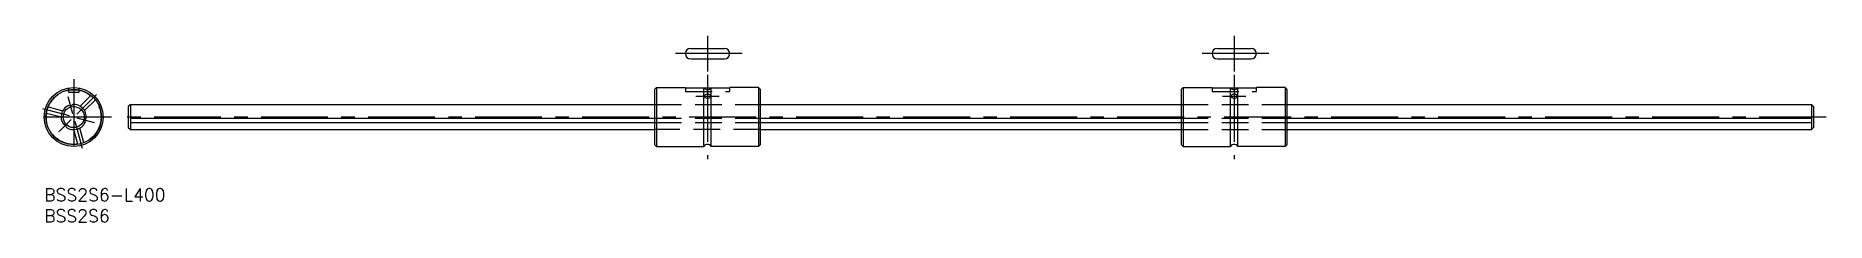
# Model space of a CAD drawing. Extents: x -2 to 423, y -8 to 36.
import ezdxf

# ---------------------------------------------------------------- set-up
doc = ezdxf.new("R2010")
doc.units = 0
doc.header["$LTSCALE"] = 0.5
doc.linetypes.add('CENTER', pattern=[50.8, 31.75, -6.35, 6.35, -6.35])
doc.linetypes.add('DASHED', pattern=[19.05, 12.7, -6.35])
for name, color, linetype in [('MSM_CENTER', 1, 'CENTER'), ('MSM_CONTINUOUS', 7, 'CONTINUOUS'), ('MSM_DASHED', 4, 'DASHED'), ('MSM_PART_NUMBER', 7, 'CONTINUOUS')]:
    doc.layers.add(name, color=color, linetype=linetype)
doc.styles.get("Standard").update_dxf_attribs({"font": 'txt.shx', "height": 3, "bigfont": 'bigfont.shx'})

# ---------------------------------------------------------------- blocks, each defined once
blk = doc.blocks.new('*U2')
at = {"layer": 'MSM_PART_NUMBER'}
blk.add_text('BSS2S6-L400', height=3, dxfattribs=at).set_placement((0, -3))
blk = doc.blocks.new('*U3')
at = {"layer": 'MSM_PART_NUMBER'}
blk.add_text('BSS2S6', height=3, dxfattribs=at).set_placement((0, -8))

msp = doc.modelspace()

# ---------------------------------------------------------------- linework, layer by layer
at = {"layer": 'MSM_CENTER'}
for p, q in [((157.44, 36.31), (157.44, 27.81)), ((282.44, 36.31), (282.44, 27.81)), ((165.69, 32.06), (149.19, 32.06)), ((290.69, 32.06), (274.19, 32.06)), ((7, 26), (7, 8)), ((157.44, 27), (157.44, 7)), ((282.44, 27), (282.44, 7)), ((6.79, 17.77), (5.71, 21.83)), ((7.71, 17.71), (12.39, 22.39)), ((154.69, 21.95), (160.19, 21.95)), ((279.69, 21.95), (285.19, 21.95)), ((16, 17), (-2, 17)), ((6.03, 17.26), (-0.36, 18.97)), ((422.94, 17), (17.94, 17)), ((6.43, 16.43), (3.46, 13.46)), ((7.26, 16.03), (8.97, 9.64)), ((7.77, 16.79), (11.83, 15.71))]:
    msp.add_line(p, q, dxfattribs=at)
at = {"layer": 'MSM_CONTINUOUS'}
for p, q in [((153.44, 33.31), (161.44, 33.31)), ((153.44, 30.81), (161.44, 30.81)), ((278.44, 33.31), (286.44, 33.31)), ((278.44, 30.81), (286.44, 30.81)), ((145.34, 24), (144.94, 23.6)), ((144.94, 10.4), (144.94, 23.6)), ((145.34, 24), (145.34, 10)), ((145.34, 24), (152.19, 24)), ((152.19, 24), (152.19, 23.89)), ((162.69, 23.89), (152.19, 23.89)), ((156.59, 10), (156.59, 23.89)), ((158.29, 10), (158.29, 23.89)), ((169.54, 24), (162.69, 24)), ((162.69, 23.89), (162.69, 24)), ((169.54, 24), (169.54, 10)), ((169.54, 24), (169.94, 23.6)), ((169.94, 23.6), (169.94, 10.4)), ((270.34, 24), (269.94, 23.6)), ((269.94, 10.4), (269.94, 23.6)), ((270.34, 24), (270.34, 10)), ((270.34, 24), (277.19, 24)), ((277.19, 24), (277.19, 23.89)), ((287.69, 23.89), (277.19, 23.89)), ((281.59, 10), (281.59, 23.89)), ((283.29, 10), (283.29, 23.89)), ((294.54, 24), (287.69, 24)), ((287.69, 23.89), (287.69, 24)), ((294.54, 24), (294.94, 23.6)), ((294.54, 24), (294.54, 10)), ((294.94, 23.6), (294.94, 10.4)), ((20.44, 20), (19.94, 19.5)), ((19.94, 19.5), (19.94, 14.5)), ((20.44, 20), (144.94, 20)), ((20.44, 20), (20.44, 14)), ((169.94, 20), (269.94, 20)), ((294.94, 20), (419.44, 20)), ((419.44, 20), (419.94, 19.5)), ((419.44, 20), (419.44, 14)), ((419.94, 19.5), (419.94, 14.5)), ((19.94, 14.5), (20.44, 14)), ((20.44, 16.75), (144.94, 16.75)), ((20.44, 15.72), (144.94, 15.72)), ((20.44, 14), (144.94, 14)), ((169.94, 16.75), (269.94, 16.75)), ((169.94, 15.72), (269.94, 15.72)), ((169.94, 14), (269.94, 14)), ((294.94, 16.75), (419.44, 16.75)), ((294.94, 15.72), (419.44, 15.72)), ((294.94, 14), (419.44, 14)), ((419.94, 14.5), (419.44, 14)), ((145.34, 10), (144.94, 10.4)), ((145.34, 10), (156.59, 10)), ((169.54, 10), (158.29, 10)), ((169.54, 10), (169.94, 10.4)), ((270.34, 10), (269.94, 10.4)), ((270.34, 10), (281.59, 10)), ((294.54, 10), (283.29, 10)), ((294.54, 10), (294.94, 10.4))]:
    msp.add_line(p, q, dxfattribs=at)
for radius in [7, 6.6, 2.5]:
    msp.add_circle((7, 17), radius, dxfattribs=at)
for centre, radius, start, end in [((153.44, 32.06), 1.25, 90, 270), ((161.44, 32.06), 1.25, 270, 90), ((278.44, 32.06), 1.25, 90, 270), ((286.44, 32.06), 1.25, 270, 90), ((157.44, 24.47), 0.971, 216.8506, 323.1494), ((157.07, 21.95), 0.377, 126.802, 233.2116), ((157.37, 21.62), 0.827, 98.3803, 129.9339), ((157.37, 22.28), 0.827, 230.0798, 261.6353), ((157.44, 21.35), 1.1, 80.1459, 99.854), ((157.44, 22.55), 1.1, 260.153, 279.8538), ((157.51, 21.62), 0.827, 50.0729, 81.6265), ((157.51, 22.28), 0.827, 278.3715, 309.927), ((157.82, 21.95), 0.377, 306.7952, 53.2048), ((282.44, 24.47), 0.971, 216.8506, 323.1494), ((282.07, 21.95), 0.377, 126.802, 233.2116), ((282.37, 21.62), 0.827, 98.3803, 129.9339), ((282.37, 22.28), 0.827, 230.0798, 261.6353), ((282.44, 21.35), 1.1, 80.1459, 99.854), ((282.44, 22.55), 1.1, 260.153, 279.8538), ((282.51, 21.62), 0.827, 50.0729, 81.6265), ((282.51, 22.28), 0.827, 278.3715, 309.927), ((282.82, 21.95), 0.377, 306.7952, 53.2048), ((7, 17), 3, 115.1952, 214.8048), ((6.02, 20.67), 1, 252.9266, 317.0734), ((7, 17), 3, 355.1952, 94.8048), ((4.31, 14.31), 1, 12.9266, 77.0734), ((7, 17), 3, 235.1952, 334.8048), ((10.67, 16.02), 1, 132.9266, 197.0734), ((157.44, 9.53), 0.971, 28.94, 151.06), ((282.44, 9.53), 0.971, 28.94, 151.06)]:
    msp.add_arc(centre, radius, start, end, dxfattribs=at)
at = {"layer": 'MSM_DASHED'}
for p, q in [((5.75, 23.89), (5.75, 22.8)), ((8.25, 22.8), (5.75, 22.8)), ((8.25, 23.89), (8.25, 22.8)), ((11.03, 22.09), (8.52, 19.58)), ((152.19, 23.89), (152.19, 23.03)), ((152.19, 23.03), (162.69, 23.03)), ((162.69, 23.03), (162.69, 23.89)), ((277.19, 23.89), (277.19, 23.03)), ((277.19, 23.03), (287.69, 23.03)), ((287.69, 23.03), (287.69, 23.89)), ((0.57, 17.95), (4, 17.03)), ((0.96, 19.4), (4.39, 18.48)), ((12.09, 21.03), (9.58, 18.52)), ((144.94, 20), (169.94, 20)), ((269.94, 20), (294.94, 20)), ((7.95, 10.57), (7.03, 14)), ((9.4, 10.96), (8.48, 14.39)), ((144.94, 16.75), (169.94, 16.75)), ((144.94, 15.72), (169.94, 15.72)), ((169.94, 14), (144.94, 14)), ((269.94, 16.75), (294.94, 16.75)), ((269.94, 15.72), (294.94, 15.72)), ((269.94, 14), (294.94, 14))]:
    msp.add_line(p, q, dxfattribs=at)
msp.add_circle((7, 17), 6.5, dxfattribs=at)

# ---------------------------------------------------------------- block references
at = {"layer": 'MSM_CONTINUOUS'}
for name in ['*U2', '*U3']:
    msp.add_blockref(name, (0, 0), dxfattribs=at)

doc.saveas('drawing.dxf')
